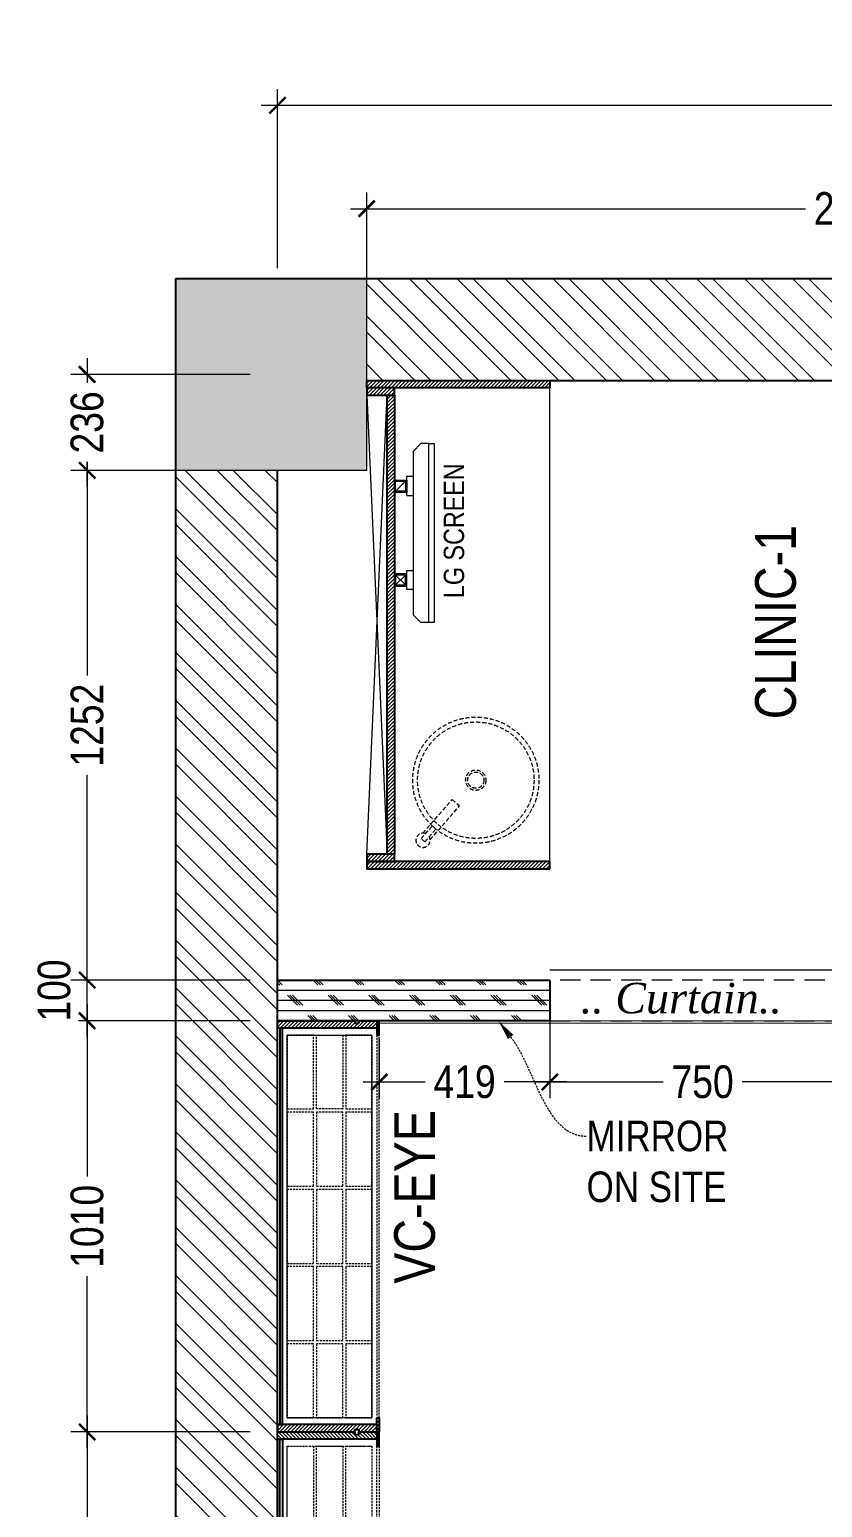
# Model space of a CAD drawing. Extents: x 8916 to 22657, y -1037022 to -1027677.
# Drawn here: x 8916 to 10864, y -1031307 to -1027677 of the extents above; entities that cross this region are included whole.
import ezdxf
from ezdxf import colors
from ezdxf.entities.mleader import LeaderData, LeaderLine
from ezdxf.lldxf.tags import DXFTag
from ezdxf.math import Vec2, Vec3

# ---------------------------------------------------------------- set-up
doc = ezdxf.new("R2010")
doc.units = 0
doc.header["$LTSCALE"] = 40
doc.header["$MEASUREMENT"] = 0
doc.header["$PDMODE"] = 3
doc.linetypes.add('a_p6_plan_L18$0$HIDDEN', pattern=[0.375, 0.25, -0.125])
doc.linetypes.add('HIDDEN2', pattern=[0.1875, 0.125, -0.0625])
for name, color, linetype, lineweight in [('Column', 243, 'Continuous', 9), ('Column hatch', 8, 'Continuous', 9), ('curtain', 144, 'Continuous', 9), ('dimensions', 149, 'Continuous', 5), ('Floor-Unit', 1, 'Continuous', 13), ('IM-ANNO-HATCH', 8, 'Continuous', 5), ('LENS_CURTAIN', 5, 'a_p6_plan_L18$0$HIDDEN', 9), ('LENS_HATCH_WALL', 251, 'Continuous', 5), ('LENS_PARTITION', 21, 'Continuous', 25), ('LENS_TEXT', 31, 'HIDDEN2', 5), ('LN-ELEVATION-1', 81, 'Continuous', 25), ('LN-ELEVATION-2', 103, 'Continuous', 20), ('LN-ELEVATION-3', 125, 'a_p6_plan_L18$0$HIDDEN', 18), ('LN-HATCH', 251, 'Continuous', 0), ('LN-TEXT', 255, 'Continuous', 0), ('Mirror', 4, 'Continuous', 15), ('TV', 3, 'Continuous', 18)]:
    doc.layers.add(name, color=color, linetype=linetype, lineweight=lineweight)
doc.layers.add('wall', color=5, linetype='Continuous')
doc.styles.get("Standard").update_dxf_attribs({"font": 'ARIALN.TTF'})
tags = doc.linetypes.add('DASHED2', pattern=[0.375, 0.25, -0.125]).pattern_tags.tags
tags[6:7] = [DXFTag(74, 4), DXFTag(75, 0), DXFTag(340, '0'), DXFTag(46, 1.0), DXFTag(50, 0.0), DXFTag(44, 0.0), DXFTag(45, 0.0)]
tags[4:5] = [DXFTag(74, 4), DXFTag(75, 0), DXFTag(340, '0'), DXFTag(46, 1.0), DXFTag(50, 0.0), DXFTag(44, 0.0), DXFTag(45, 0.0)]
doc.linetypes.add('ZIGZAG', pattern='A,0.0001,-0.2,[131,ltypeshp.shx,S=0.2,R=0,X=-0.2,Y=0],-0.4,[131,ltypeshp.shx,S=0.2,R=180,X=0.2,Y=0],-0.2', length=0.8001)
doc.dimstyles.new('Working', dxfattribs={"dimscale": 0.8, "dimtxt": 100, "dimasz": 50, "dimexe": 50, "dimexo": 50, "dimgap": 0, "dimtad": 0, "dimdec": 0, "dimzin": 0, "dimdsep": 46, "dimtxsty": 'Standard', "dimblk": 'ARCHTICK', "dimcen": 0, "dimdle": 50, "dimclrd": 250, "dimclre": 8, "dimclrt": 7, "dimadec": 0, "dimazin": 0, "dimtfac": 1, "dimtdec": 0, "dimtofl": 0, "dimtmove": 1, "dimatfit": 3, "dimfxl": 3, "dimtolj": 1, "dimlwd": 5, "dimlwe": 0, "dimarcsym": 0})
pattern_1 = [(45, (7858054.0837, 3504049.203), (-4.4901280605, 4.4901280605), [])]
pattern_2 = [(45, (7858558.917, 3503823.203), (-4.4901280605, 4.4901280605), [])]

# ---------------------------------------------------------------- blocks, each defined once
blk = doc.blocks.new('sfeqwef')
at = {"layer": 'Column hatch'}
h = blk.add_hatch(color=256, dxfattribs=at)
h.dxf.hatch_style = 1
h.paths.add_polyline_path([(-7983, -2517), (-8233, -2517), (-8233, -3017), (-7983, -3017)])
h.paths.add_polyline_path([(-7574, -469), (-7574, 0), (-8233, 0), (-8233, -469)])
h.paths.add_polyline_path([(-4033, -469), (-4033, 0), (-4683, 0), (-4683, -469)])
h.paths.add_polyline_path([(-471, -469), (0, -469), (0, 0), (-471, 0)])
h.paths.add_polyline_path([(-7983, -7973), (-8233, -7973), (-8233, -8546), (-7983, -8546)])
at = {"layer": 'IM-ANNO-HATCH'}
h = blk.add_hatch(dxfattribs=at)
h.set_pattern_fill('CORK', color=256, scale=200, angle=90)
h.set_pattern_definition([(90, (1028288.73, 9275.388), (-25, 9e-15), []), (225, (1028301.23, 9287.89), (50, -50), [35.355339, -35.355339]), (225, (1028301.23, 9294.14), (50, -50), [35.355339, -35.355339]), (225, (1028301.23, 9300.39), (50, -50), [35.355339, -35.355339])])
h.paths.add_polyline_path([(-1723, -919), (-1823, -919), (-1823, -250), (-1723, -250)])
at = {"layer": 'LENS_HATCH_WALL', "ltscale": 12}
h = blk.add_hatch(dxfattribs=at)
h.set_pattern_fill('ANSI32', color=256, scale=222, style=0)
h.set_pattern_definition([(45, (-26297894.82, 1620009.82), (-58.86663953, 58.86663953), []), (45, (-26297855.57, 1620009.82), (-58.86663953, 58.86663953), [])])
h.paths.add_polyline_path([(0, -12780), (0, -11249), (-250, -11249), (-250, -12530), (-8233, -12530), (-8233, -12780)])
h.paths.add_polyline_path([(-453, -11018), (-453, -10868), (-1823, -10868), (-1823, -11090), (-1673, -11090), (-1673, -11018)])
h.paths.add_polyline_path([(-1673, -11771), (-1673, -11090), (-1823, -11090), (-1823, -11771)])
h.paths.add_polyline_path([(0, -10609), (0, -8548), (-250, -8548), (-250, -10609)])
h.paths.add_polyline_path([(0, -8322), (0, -469), (-250, -469), (-250, -6707), (-250, -8322)])
h.paths.add_polyline_path([(-471, -250), (-471, 0), (-4033, 0), (-4033, -250)])
h.paths.add_polyline_path([(-4683, -250), (-4683, 0), (-7574, 0), (-7574, -250)])
h.paths.add_polyline_path([(-8083, -2517), (-8083, -469), (-8233, -469), (-8233, -2517)])
at = {"layer": 'Column'}
for q in [(-471, 0), (0, -469)]:
    blk.add_line((-471, -469), q, dxfattribs=at)
at = {"layer": 'LENS_CURTAIN', "ltscale": 5}
blk.add_lwpolyline([(-1823, -919), (-1823, -1669), (-1723, -1669), (-1723, -919)], close=True, dxfattribs=at)
at = {"layer": 'LENS_PARTITION'}
blk.add_lwpolyline([(-1723, -919), (-1823, -919), (-1823, -250), (-1723, -250)], close=True, dxfattribs=at)
at = {"layer": 'Mirror', "lineweight": 0}
for points in [[(-1830.8, -3053.3), (-1829, -500)], [(-1824.8, -3053.3), (-1823, -500)]]:
    blk.add_lwpolyline(points, dxfattribs=at)
at = {"layer": 'wall', "color": 1}
for p, q in [((-8233, 0), (0, 0)), ((0, 0), (0, -12780)), ((-4033, -250), (-471, -250)), ((-250, -469), (-250, -6707))]:
    blk.add_line(p, q, dxfattribs=at)
blk = doc.blocks.new('rtf')
at = {"color": 0, "linetype": 'ByBlock', "lineweight": -2}
for p, q in [((16425.3, -172793.1), (16535.3, -172793.1)), ((16535.3, -172793.1), (16535.3, -172817.1)), ((16412.5, -172798.8), (16452.4, -172798.8)), ((16412.5, -172810.8), (16412.5, -172798.8)), ((16412.5, -172810.8), (16452.4, -172810.8)), ((16425.3, -172817.1), (16535.3, -172817.1))]:
    blk.add_line(p, q, dxfattribs=at)
for centre, radius, start, end in [((16412.5, -172805.1), 17.5, 21.0506, 340.9422), ((16444.5, -172804.8), 9.89, 322.6562, 37.3438)]:
    blk.add_arc(centre, radius, start, end, dxfattribs=at)
blk = doc.blocks.new('dsg')
at = {"color": 0, "linetype": 'ByBlock', "lineweight": -2}
for radius in [155, 143, 25, 20]:
    blk.add_circle((11491.5, -171102.6), radius, dxfattribs=at)
blk.add_blockref('rtf', (-5117.5, 1702.9), dxfattribs=at)
blk = doc.blocks.new('CLINIC - CABINET SINK')
at = {"layer": 'LN-HATCH', "ltscale": 0.5}
h = blk.add_hatch(dxfattribs=at)
h.set_pattern_fill('ANSI31', color=256, scale=2)
h.set_pattern_definition([(45, (4052861.5004, 1708016.356), (-4.4901280605, 4.4901280605), [])])
h.paths.add_polyline_path([(-563.4, 157), (564.6, 157), (564.6, 175), (-563.4, 175)])
h.paths.add_polyline_path([(582.6, 225), (600.6, 225), (600.6, -225), (582.6, -225)])
h.paths.add_polyline_path([(564.6, 225), (582.6, 225), (582.6, 157), (564.6, 157)])
h.paths.add_polyline_path([(-581.4, 225), (-599.4, 225), (-599.4, -225), (-581.4, -225)])
h.paths.add_polyline_path([(-581.4, 225), (-563.4, 225), (-563.4, 157), (-581.4, 157)])
at = {"layer": 'LN-ELEVATION-1', "ltscale": 0.5}
for points in [[(-581.4, 225), (-599.4, 225), (-599.4, -225), (-581.4, -225)], [(-581.4, 225), (-563.4, 225), (-563.4, 157), (-581.4, 157)], [(564.6, 225), (582.6, 225), (582.6, 157), (564.6, 157)], [(582.6, 225), (600.6, 225), (600.6, -225), (582.6, -225)], [(-563.4, 157), (564.6, 157), (564.6, 175), (-563.4, 175)]]:
    blk.add_lwpolyline(points, close=True, dxfattribs=at)
at = {"layer": 'LN-ELEVATION-2', "ltscale": 0.5}
blk.add_line((582.6, -225), (-581.4, -225), dxfattribs=at)
at = {"layer": 'LN-HATCH', "ltscale": 0.5}
for p, q in [((564.6, 225), (-563.4, 175)), ((-563.4, 225), (564.6, 175))]:
    blk.add_line(p, q, dxfattribs=at)
at = {"layer": 'LN-ELEVATION-3', "xscale": -1, "rotation": 41.1558274151866}
blk.add_blockref('dsg', (-103569.3, 136346.7), dxfattribs=at)
blk = doc.blocks.new('CLINIC SCREEN')
at = {"layer": 'TV'}
for p, q in [((-103.1, 42.9), (-127.4, 18.6)), ((-127.4, 42.9), (-103.1, 18.6)), ((102.7, 42.9), (127, 18.6))]:
    blk.add_line(p, q, dxfattribs=at)
at = {"layer": 'TV', "ltscale": 12}
for p, q in [((-220, -19.4), (-200.6, 0)), ((200.6, 0), (-200.6, 0)), ((-138.5, 0), (-138.5, 15.5)), ((-138.5, 15.5), (-92, 15.5)), ((-92, 15.5), (-92, 0)), ((92, 15.5), (92, 0)), ((92, 15.5), (138.5, 15.5)), ((138.5, 0), (138.5, 15.5)), ((220, -19.4), (200.6, 0)), ((-220, -38.8), (-220, -19.4)), ((220, -38.8), (220, -19.4))]:
    blk.add_line(p, q, dxfattribs=at)
at = {"layer": 'TV'}
for points in [[(-130.4, 15.5), (-100.1, 15.5), (-100.1, 45.9), (-130.4, 45.9)], [(-127.4, 18.6), (-103.1, 18.6), (-103.1, 42.9), (-127.4, 42.9)], [(130, 15.5), (99.7, 15.5), (99.7, 45.9), (130, 45.9)], [(127, 18.6), (102.7, 18.6), (102.7, 42.9), (127, 42.9)]]:
    blk.add_lwpolyline(points, close=True, dxfattribs=at)
at = {"layer": 'TV', "ltscale": 12}
blk.add_lwpolyline([(-220, -51.7), (-220, -38.8), (220, -38.8), (220, -51.7)], close=True, dxfattribs=at)
at = {"layer": 'Floor-Unit', "color": 0}
blk.add_text('LG SCREEN', height=50, dxfattribs=at).set_placement((-159.9, -125.4))
blk = doc.blocks.new('12MM VC PLAN')
at = {"layer": 'LN-HATCH', "ltscale": 0.5}
h = blk.add_hatch(dxfattribs=at)
h.set_pattern_fill('ANSI31', color=256, scale=2)
h.set_pattern_definition([(45, (3760859.753, 1795248.936), (-4.490128061, 4.490128061), [])])
h.paths.add_polyline_path([(-1200, 250), (-1200, 60), (-1194, 60), (-1194, 50), (-1200, 50), (-1200, 6), (-1182, 6), (-1182, 250)])
h = blk.add_hatch(dxfattribs=at)
h.set_pattern_fill('ANSI31', color=256, scale=2)
h.set_pattern_definition(pattern_1)
h.paths.add_polyline_path([(0, 250), (0, 60), (-6, 60), (-6, 50), (0, 50), (0, 6), (-18, 6), (-18, 250)])
h = blk.add_hatch(dxfattribs=at)
h.set_pattern_fill('ANSI31', color=256, scale=2)
h.set_pattern_definition([(45, (7858047.0837, 3504049.203), (-4.4901280605, 4.4901280605), [])])
h.paths.add_polyline_path([(-1165, 6), (-1165, 0), (-1200, 0), (-1200, 6)])
h = blk.add_hatch(dxfattribs=at)
h.set_pattern_fill('ANSI31', color=256, scale=2)
h.set_pattern_definition(pattern_1)
h.paths.add_polyline_path([(-28, 6), (-28, 0), (0, 0), (0, 6)])
at = {"layer": 'LN-ELEVATION-1', "ltscale": 0.5}
for points in [[(-1200, 250), (-1200, 60), (-1194, 60), (-1194, 50), (-1200, 50), (-1200, 6), (-1182, 6), (-1182, 250)], [(-18, 238), (-1182, 238), (-1182, 244), (-18, 244)], [(0, 250), (0, 60), (-6, 60), (-6, 50), (0, 50), (0, 6), (-18, 6), (-18, 250)], [(-1165, 6), (-1165, 0), (-1200, 0), (-1200, 6)], [(-35, 6), (-35, 0), (0, 0), (0, 6)]]:
    blk.add_lwpolyline(points, close=True, dxfattribs=at)
at = {"layer": 'LN-ELEVATION-3', "ltscale": 0.5}
for p, q in [((-1182, 250), (-18, 250)), ((-1165, 6), (-35, 6)), ((-35, 0), (-1165, 0))]:
    blk.add_line(p, q, dxfattribs=at)
for points in [[(-1165, 226), (-35, 226), (-35, 18), (-1165, 18)], [(-1165, 226), (-983.3, 226), (-983.3, 162), (-1165, 162)], [(-975.3, 226), (-793.7, 226), (-793.7, 162), (-975.3, 162)], [(-785.7, 226), (-604, 226), (-604, 162), (-785.7, 162)], [(-596, 226), (-414.3, 226), (-414.3, 162), (-596, 162)], [(-406.3, 226), (-224.7, 226), (-224.7, 162), (-406.3, 162)], [(-216.7, 226), (-35, 226), (-35, 162), (-216.7, 162)], [(-1165, 90), (-983.3, 90), (-983.3, 154), (-1165, 154)], [(-975.3, 154), (-793.7, 154), (-793.7, 90), (-975.3, 90)], [(-785.7, 154), (-604, 154), (-604, 90), (-785.7, 90)], [(-596, 154), (-414.3, 154), (-414.3, 90), (-596, 90)], [(-406.3, 154), (-224.7, 154), (-224.7, 90), (-406.3, 90)], [(-216.7, 154), (-35, 154), (-35, 90), (-216.7, 90)], [(-1165, 82), (-983.3, 82), (-983.3, 18), (-1165, 18)], [(-975.3, 82), (-793.7, 82), (-793.7, 18), (-975.3, 18)], [(-785.7, 82), (-604, 82), (-604, 18), (-785.7, 18)], [(-596, 82), (-414.3, 82), (-414.3, 18), (-596, 18)], [(-406.3, 82), (-224.7, 82), (-224.7, 18), (-406.3, 18)], [(-216.7, 82), (-35, 82), (-35, 18), (-216.7, 18)]]:
    blk.add_lwpolyline(points, close=True, dxfattribs=at)
blk = doc.blocks.new('1010MM VC PLAN')
at = {"layer": 'LN-HATCH', "ltscale": 0.5}
h = blk.add_hatch(dxfattribs=at)
h.set_pattern_fill('ANSI31', color=256, scale=2)
h.set_pattern_definition([(45, (3761554.586, 1795022.936), (-4.490128061, 4.490128061), [])])
h.paths.add_polyline_path([(-505.2, 24), (-505.2, -166), (-499.2, -166), (-499.2, -176), (-505.2, -176), (-505.2, -220), (-487.2, -220), (-487.2, 24)])
h = blk.add_hatch(dxfattribs=at)
h.set_pattern_fill('ANSI31', color=256, scale=2)
h.set_pattern_definition(pattern_2)
h.paths.add_polyline_path([(504.8, 24), (504.8, -166), (498.8, -166), (498.8, -176), (504.8, -176), (504.8, -220), (486.8, -220), (486.8, 24)])
h = blk.add_hatch(dxfattribs=at)
h.set_pattern_fill('ANSI31', color=256, scale=2)
h.set_pattern_definition([(45, (7858741.917, 3503823.203), (-4.4901280605, 4.4901280605), [])])
h.paths.add_polyline_path([(-470.2, -220), (-470.2, -226), (-505.2, -226), (-505.2, -220)])
h = blk.add_hatch(dxfattribs=at)
h.set_pattern_fill('ANSI31', color=256, scale=2)
h.set_pattern_definition(pattern_2)
h.paths.add_polyline_path([(476.8, -220), (476.8, -226), (511.8, -226), (511.8, -220)])
at = {"layer": 'LN-ELEVATION-1', "ltscale": 0.5}
for points in [[(-505.2, 24), (-505.2, -166), (-499.2, -166), (-499.2, -176), (-505.2, -176), (-505.2, -220), (-487.2, -220), (-487.2, 24)], [(486.8, 12), (-487.2, 12), (-487.2, 18), (486.8, 18)], [(504.8, 24), (504.8, -166), (498.8, -166), (498.8, -176), (504.8, -176), (504.8, -220), (486.8, -220), (486.8, 24)], [(-470.2, -220), (-470.2, -226), (-505.2, -226), (-505.2, -220)], [(469.8, -220), (469.8, -226), (504.8, -226), (504.8, -220)]]:
    blk.add_lwpolyline(points, close=True, dxfattribs=at)
at = {"layer": 'LN-ELEVATION-2', "ltscale": 0.5}
blk.add_lwpolyline([(470.2, 0), (-470.2, 0), (-470.2, -208), (470.2, -208)], close=True, dxfattribs=at)
at = {"layer": 'LN-ELEVATION-3', "ltscale": 0.5}
for p, q in [((-487.2, 24), (486.8, 24)), ((-470.2, -220), (469.8, -220)), ((469.8, -226), (-470.2, -226))]:
    blk.add_line(p, q, dxfattribs=at)
for points in [[(-470.2, 0), (-288.5, 0), (-288.5, -64), (-470.2, -64)], [(-280.5, 0), (-98.8, 0), (-98.8, -64), (-280.5, -64)], [(-90.8, 0), (90.8, 0), (90.8, -64), (-90.8, -64)], [(98.8, 0), (280.5, 0), (280.5, -64), (98.8, -64)], [(288.5, 0), (470.2, 0), (470.2, -64), (288.5, -64)], [(-470.2, -136), (-288.5, -136), (-288.5, -72), (-470.2, -72)], [(-280.5, -72), (-98.8, -72), (-98.8, -136), (-280.5, -136)], [(-90.8, -72), (90.8, -72), (90.8, -136), (-90.8, -136)], [(98.8, -72), (280.5, -72), (280.5, -136), (98.8, -136)], [(288.5, -72), (470.2, -72), (470.2, -136), (288.5, -136)], [(-470.2, -144), (-288.5, -144), (-288.5, -208), (-470.2, -208)], [(-280.5, -144), (-98.8, -144), (-98.8, -208), (-280.5, -208)], [(-90.8, -144), (90.8, -144), (90.8, -208), (-90.8, -208)], [(98.8, -144), (280.5, -144), (280.5, -208), (98.8, -208)], [(288.5, -144), (470.2, -144), (470.2, -208), (288.5, -208)]]:
    blk.add_lwpolyline(points, close=True, dxfattribs=at)
blk = doc.blocks.new('_ArchTick')
at = {"const_width": 0.15}
blk.add_lwpolyline([(-0.5, -0.5), (0.5, 0.5)], dxfattribs=at)
blk = doc.blocks.new('*D34')
at = {"layer": 'Defpoints', "color": 0, "ltscale": 50, "transparency": 16777216}
for p in [(12144.4, -1028117), (9744.4, -1028538.7), (12144.4, -1028538.7)]:
    blk.add_point(p, dxfattribs=at)
at = {"layer": 'dimensions', "color": 8, "linetype": 'DASHED2', "lineweight": 0, "ltscale": 50, "transparency": 16777216}
for p, q in [((9744.4, -1028498.7), (9744.4, -1028077)), ((12144.4, -1028498.7), (12144.4, -1028077))]:
    blk.add_line(p, q, dxfattribs=at)
at = {"layer": 'dimensions', "color": 250, "linetype": 'DASHED2', "lineweight": 5, "ltscale": 50, "transparency": 16777216}
for p, q in [((9704.4, -1028117), (10846, -1028117)), ((12184.4, -1028117), (11042.8, -1028117))]:
    blk.add_line(p, q, dxfattribs=at)
at = {"layer": 'dimensions', "color": 250, "lineweight": 5, "ltscale": 50, "transparency": 16777216, "xscale": 40, "yscale": 40, "zscale": 40, "rotation": 180}
blk.add_blockref('_ArchTick', (9744.4, -1028117), dxfattribs=at)
at = {"layer": 'dimensions', "color": 250, "lineweight": 5, "ltscale": 50, "transparency": 16777216, "xscale": 40, "yscale": 40, "zscale": 40}
blk.add_blockref('_ArchTick', (12144.4, -1028117), dxfattribs=at)
at = {"layer": 'dimensions', "color": 7, "ltscale": 50, "transparency": 16777216, "insert": (10944.4, -1028117), "char_height": 80, "attachment_point": 5, "bg_fill": 3, "box_fill_scale": 1.25, "bg_fill_color": 9, "bg_fill_true_color": 13158600, "bg_fill_transparency": 0}
blk.add_mtext('\\A1;2400', dxfattribs=at)
blk = doc.blocks.new('*D52')
at = {"layer": 'Defpoints', "color": 0, "ltscale": 50, "transparency": 16777216}
for p in [(9057.8, -1031121.7), (9525.4, -1031121.7), (9525.4, -1032321.7)]:
    blk.add_point(p, dxfattribs=at)
at = {"layer": 'dimensions', "color": 250, "linetype": 'DASHED2', "lineweight": 5, "ltscale": 50, "transparency": 16777216}
for p, q in [((9057.8, -1031081.7), (9057.8, -1031627)), ((9057.8, -1032361.7), (9057.8, -1031816.5))]:
    blk.add_line(p, q, dxfattribs=at)
at = {"layer": 'dimensions', "color": 8, "linetype": 'DASHED2', "lineweight": 0, "ltscale": 50, "transparency": 16777216}
for p, q in [((9457.8, -1031121.7), (9017.8, -1031121.7)), ((9457.8, -1032321.7), (9017.8, -1032321.7))]:
    blk.add_line(p, q, dxfattribs=at)
at = {"layer": 'dimensions', "color": 250, "lineweight": 5, "ltscale": 50, "transparency": 16777216, "xscale": 40, "yscale": 40, "zscale": 40}
for p, rotation in [((9057.8, -1031121.7), 90), ((9057.8, -1032321.7), 270)]:
    blk.add_blockref('_ArchTick', p, dxfattribs=dict(at, rotation=rotation))
at = {"layer": 'dimensions', "color": 7, "ltscale": 50, "transparency": 16777216, "insert": (9057.8, -1031721.7), "char_height": 80, "attachment_point": 5, "rotation": 90, "bg_fill": 3, "box_fill_scale": 1.25, "bg_fill_color": 9, "bg_fill_true_color": 13158600, "bg_fill_transparency": 0}
blk.add_mtext('\\A1;1200', dxfattribs=at)
blk = doc.blocks.new('*D53')
at = {"layer": 'Defpoints', "color": 0, "ltscale": 50, "transparency": 16777216}
for p in [(9057.8, -1030111.7), (9525.4, -1030111.7), (9525.4, -1031121.7)]:
    blk.add_point(p, dxfattribs=at)
at = {"layer": 'dimensions', "color": 250, "linetype": 'DASHED2', "lineweight": 5, "ltscale": 50, "transparency": 16777216}
for p, q in [((9057.8, -1030071.7), (9057.8, -1030522)), ((9057.8, -1031161.7), (9057.8, -1030711.5))]:
    blk.add_line(p, q, dxfattribs=at)
at = {"layer": 'dimensions', "color": 8, "linetype": 'DASHED2', "lineweight": 0, "ltscale": 50, "transparency": 16777216}
for p, q in [((9457.8, -1030111.7), (9017.8, -1030111.7)), ((9457.8, -1031121.7), (9017.8, -1031121.7))]:
    blk.add_line(p, q, dxfattribs=at)
at = {"layer": 'dimensions', "color": 250, "lineweight": 5, "ltscale": 50, "transparency": 16777216, "xscale": 40, "yscale": 40, "zscale": 40}
for p, rotation in [((9057.8, -1030111.7), 90), ((9057.8, -1031121.7), 270)]:
    blk.add_blockref('_ArchTick', p, dxfattribs=dict(at, rotation=rotation))
at = {"layer": 'dimensions', "color": 7, "ltscale": 50, "transparency": 16777216, "insert": (9057.8, -1030616.7), "char_height": 80, "attachment_point": 5, "rotation": 90, "bg_fill": 3, "box_fill_scale": 1.25, "bg_fill_color": 9, "bg_fill_true_color": 13158600, "bg_fill_transparency": 0}
blk.add_mtext('\\A1;1010', dxfattribs=at)
blk = doc.blocks.new('*D54')
at = {"layer": 'Defpoints', "color": 0, "ltscale": 50, "transparency": 16777216}
for p in [(9057.8, -1030011.7), (9525.4, -1030011.7), (9525.4, -1030111.7)]:
    blk.add_point(p, dxfattribs=at)
at = {"layer": 'dimensions', "color": 250, "linetype": 'DASHED2', "lineweight": 5, "ltscale": 50, "transparency": 16777216}
blk.add_line((9057.8, -1030151.7), (9057.8, -1029971.7), dxfattribs=at)
at = {"layer": 'dimensions', "color": 8, "linetype": 'DASHED2', "lineweight": 0, "ltscale": 50, "transparency": 16777216}
for p, q in [((9457.8, -1030011.7), (9017.8, -1030011.7)), ((9457.8, -1030111.7), (9017.8, -1030111.7))]:
    blk.add_line(p, q, dxfattribs=at)
at = {"layer": 'dimensions', "color": 7, "ltscale": 50, "transparency": 16777216, "insert": (8976.9, -1030037.5), "char_height": 80, "attachment_point": 5, "rotation": 90, "bg_fill": 3, "box_fill_scale": 1.25, "bg_fill_color": 9, "bg_fill_true_color": 13158600, "bg_fill_transparency": 0}
blk.add_mtext('\\A1;100', dxfattribs=at)
at = {"layer": 'dimensions', "color": 250, "lineweight": 5, "ltscale": 50, "transparency": 16777216, "xscale": 40, "yscale": 40, "zscale": 40}
for p, rotation in [((9057.8, -1030011.7), 90), ((9057.8, -1030111.7), 270)]:
    blk.add_blockref('_ArchTick', p, dxfattribs=dict(at, rotation=rotation))
blk = doc.blocks.new('*D55')
at = {"layer": 'Defpoints', "color": 0, "ltscale": 50, "transparency": 16777216}
for p in [(9057.8, -1028759.7), (9525.4, -1028759.7), (9525.4, -1030011.7)]:
    blk.add_point(p, dxfattribs=at)
at = {"layer": 'dimensions', "color": 250, "linetype": 'DASHED2', "lineweight": 5, "ltscale": 50, "transparency": 16777216}
for p, q in [((9057.8, -1028719.7), (9057.8, -1029291.1)), ((9057.8, -1030051.7), (9057.8, -1029480.3))]:
    blk.add_line(p, q, dxfattribs=at)
at = {"layer": 'dimensions', "color": 8, "linetype": 'DASHED2', "lineweight": 0, "ltscale": 50, "transparency": 16777216}
for p, q in [((9457.8, -1028759.7), (9017.8, -1028759.7)), ((9457.8, -1030011.7), (9017.8, -1030011.7))]:
    blk.add_line(p, q, dxfattribs=at)
at = {"layer": 'dimensions', "color": 250, "lineweight": 5, "ltscale": 50, "transparency": 16777216, "xscale": 40, "yscale": 40, "zscale": 40}
for p, rotation in [((9057.8, -1028759.7), 90), ((9057.8, -1030011.7), 270)]:
    blk.add_blockref('_ArchTick', p, dxfattribs=dict(at, rotation=rotation))
at = {"layer": 'dimensions', "color": 7, "ltscale": 50, "transparency": 16777216, "insert": (9057.8, -1029385.7), "char_height": 80, "attachment_point": 5, "rotation": 90, "bg_fill": 3, "box_fill_scale": 1.25, "bg_fill_color": 9, "bg_fill_true_color": 13158600, "bg_fill_transparency": 0}
blk.add_mtext('\\A1;1252', dxfattribs=at)
blk = doc.blocks.new('*D56')
at = {"layer": 'Defpoints', "color": 0, "ltscale": 50, "transparency": 16777216}
for p in [(9057.8, -1028524.2), (9744.4, -1028524.2), (9525.4, -1028759.7)]:
    blk.add_point(p, dxfattribs=at)
at = {"layer": 'dimensions', "color": 250, "linetype": 'DASHED2', "lineweight": 5, "ltscale": 50, "transparency": 16777216}
for p, q in [((9057.8, -1028484.2), (9057.8, -1028569)), ((9057.8, -1028799.7), (9057.8, -1028715))]:
    blk.add_line(p, q, dxfattribs=at)
at = {"layer": 'dimensions', "color": 8, "linetype": 'DASHED2', "lineweight": 0, "ltscale": 50, "transparency": 16777216}
for p, q in [((9457.8, -1028524.2), (9017.8, -1028524.2)), ((9457.8, -1028759.7), (9017.8, -1028759.7))]:
    blk.add_line(p, q, dxfattribs=at)
at = {"layer": 'dimensions', "color": 250, "lineweight": 5, "ltscale": 50, "transparency": 16777216, "xscale": 40, "yscale": 40, "zscale": 40}
for p, rotation in [((9057.8, -1028524.2), 90), ((9057.8, -1028759.7), 270)]:
    blk.add_blockref('_ArchTick', p, dxfattribs=dict(at, rotation=rotation))
at = {"layer": 'dimensions', "color": 7, "ltscale": 50, "transparency": 16777216, "insert": (9057.8, -1028642), "char_height": 80, "attachment_point": 5, "rotation": 90, "bg_fill": 3, "box_fill_scale": 1.25, "bg_fill_color": 9, "bg_fill_true_color": 13158600, "bg_fill_transparency": 0}
blk.add_mtext('\\A1;236', dxfattribs=at)
blk = doc.blocks.new('*D79')
at = {"layer": 'Defpoints', "color": 0, "ltscale": 50, "transparency": 16777216}
for p in [(10194.4, -1030011.7), (10944.4, -1030061.7), (10194.4, -1030262.1)]:
    blk.add_point(p, dxfattribs=at)
at = {"layer": 'dimensions', "color": 8, "linetype": 'DASHED2', "lineweight": 0, "ltscale": 50, "transparency": 16777216}
for p, q in [((10194.4, -1030051.7), (10194.4, -1030302.1)), ((10944.4, -1030101.7), (10944.4, -1030302.1))]:
    blk.add_line(p, q, dxfattribs=at)
at = {"layer": 'dimensions', "color": 250, "linetype": 'DASHED2', "lineweight": 5, "ltscale": 50, "transparency": 16777216}
for p, q in [((10154.4, -1030262.1), (10497.3, -1030262.1)), ((10984.4, -1030262.1), (10641.5, -1030262.1))]:
    blk.add_line(p, q, dxfattribs=at)
at = {"layer": 'dimensions', "color": 250, "lineweight": 5, "ltscale": 50, "transparency": 16777216, "xscale": 40, "yscale": 40, "zscale": 40, "rotation": 180}
blk.add_blockref('_ArchTick', (10194.4, -1030262.1), dxfattribs=at)
at = {"layer": 'dimensions', "color": 250, "lineweight": 5, "ltscale": 50, "transparency": 16777216, "xscale": 40, "yscale": 40, "zscale": 40}
blk.add_blockref('_ArchTick', (10944.4, -1030262.1), dxfattribs=at)
at = {"layer": 'dimensions', "color": 7, "ltscale": 50, "transparency": 16777216, "insert": (10569.4, -1030262.1), "char_height": 80, "attachment_point": 5, "bg_fill": 3, "box_fill_scale": 1.25, "bg_fill_color": 9, "bg_fill_true_color": 13158600, "bg_fill_transparency": 0}
blk.add_mtext('\\A1;750', dxfattribs=at)
blk = doc.blocks.new('*D80')
at = {"layer": 'Defpoints', "color": 0, "ltscale": 50, "transparency": 16777216}
for p in [(10194.4, -1030011.7), (9775.4, -1030117.7), (9775.4, -1030262.1)]:
    blk.add_point(p, dxfattribs=at)
at = {"layer": 'dimensions', "color": 8, "linetype": 'DASHED2', "lineweight": 0, "ltscale": 50, "transparency": 16777216}
for p, q in [((10194.4, -1030051.7), (10194.4, -1030302.1)), ((9775.4, -1030157.7), (9775.4, -1030302.1))]:
    blk.add_line(p, q, dxfattribs=at)
at = {"layer": 'dimensions', "color": 250, "linetype": 'DASHED2', "lineweight": 5, "ltscale": 50, "transparency": 16777216}
for p, q in [((9735.4, -1030262.1), (9911, -1030262.1)), ((10234.4, -1030262.1), (10058.7, -1030262.1))]:
    blk.add_line(p, q, dxfattribs=at)
at = {"layer": 'dimensions', "color": 250, "lineweight": 5, "ltscale": 50, "transparency": 16777216, "xscale": 40, "yscale": 40, "zscale": 40, "rotation": 180}
blk.add_blockref('_ArchTick', (9775.4, -1030262.1), dxfattribs=at)
at = {"layer": 'dimensions', "color": 250, "lineweight": 5, "ltscale": 50, "transparency": 16777216, "xscale": 40, "yscale": 40, "zscale": 40}
blk.add_blockref('_ArchTick', (10194.4, -1030262.1), dxfattribs=at)
at = {"layer": 'dimensions', "color": 7, "ltscale": 50, "transparency": 16777216, "insert": (9984.9, -1030262.1), "char_height": 80, "attachment_point": 5, "bg_fill": 3, "box_fill_scale": 1.25, "bg_fill_color": 9, "bg_fill_true_color": 13158600, "bg_fill_transparency": 0}
blk.add_mtext('\\A1;419', dxfattribs=at)
blk = doc.blocks.new('*D122')
at = {"layer": 'Defpoints', "color": 0, "ltscale": 50, "transparency": 16777216}
for p in [(9525.4, -1027863.1), (21805.4, -1028538.7), (9525.4, -1028759.7)]:
    blk.add_point(p, dxfattribs=at)
at = {"layer": 'dimensions', "color": 8, "linetype": 'DASHED2', "lineweight": 0, "ltscale": 50, "transparency": 16777216}
for p, q in [((9525.4, -1028263.1), (9525.4, -1027823.1)), ((21805.4, -1028263.1), (21805.4, -1027823.1))]:
    blk.add_line(p, q, dxfattribs=at)
at = {"layer": 'dimensions', "color": 250, "linetype": 'DASHED2', "lineweight": 5, "ltscale": 50, "transparency": 16777216}
for p, q in [((9485.4, -1027863.1), (15314.3, -1027863.1)), ((21845.4, -1027863.1), (16016.5, -1027863.1))]:
    blk.add_line(p, q, dxfattribs=at)
at = {"layer": 'dimensions', "color": 250, "lineweight": 5, "ltscale": 50, "transparency": 16777216, "xscale": 40, "yscale": 40, "zscale": 40, "rotation": 180}
blk.add_blockref('_ArchTick', (9525.4, -1027863.1), dxfattribs=at)
at = {"layer": 'dimensions', "color": 250, "lineweight": 5, "ltscale": 50, "transparency": 16777216, "xscale": 40, "yscale": 40, "zscale": 40}
blk.add_blockref('_ArchTick', (21805.4, -1027863.1), dxfattribs=at)
at = {"layer": 'dimensions', "color": 7, "ltscale": 50, "transparency": 16777216, "insert": (15665.4, -1027863.1), "char_height": 80, "attachment_point": 5, "bg_fill": 3, "box_fill_scale": 1.25, "bg_fill_color": 9, "bg_fill_true_color": 13158600, "bg_fill_transparency": 0}
blk.add_mtext('\\A1;12280 [40\'-3 1/2"]', dxfattribs=at)

msp = doc.modelspace()

# ---------------------------------------------------------------- linework, layer by layer
at = {"layer": 'curtain', "linetype": 'ZIGZAG', "ltscale": 3}
msp.add_lwpolyline([(10194.4, -1029986.7), (10944.4, -1029986.7)], dxfattribs=at)

# ---------------------------------------------------------------- block references
at = {"rotation": 90}
msp.add_blockref('sfeqwef', (9275.4, -1028288.7), dxfattribs=at)
at = {"xscale": -1, "rotation": 90}
msp.add_blockref('CLINIC - CABINET SINK', (9969.4, -1029138.1), dxfattribs=at)
at = {"layer": 'Floor-Unit', "xscale": -1, "rotation": 90}
msp.add_blockref('1010MM VC PLAN', (9549.4, -1030616.9), dxfattribs=at)
at = {"layer": 'Floor-Unit', "ltscale": 0.5, "rotation": 90}
msp.add_blockref('12MM VC PLAN', (9775.4, -1031121.7), dxfattribs=at)
at = {"layer": 'LENS_PARTITION', "rotation": 90}
msp.add_blockref('CLINIC SCREEN', (9858.3, -1028913.7), dxfattribs=at)

# ---------------------------------------------------------------- texts
at = {"layer": 'LENS_TEXT', "linetype": 'Continuous', "ltscale": 3, "insert": (10749.1, -1029132.5), "char_height": 100, "attachment_point": 5, "rotation": 90}
msp.add_mtext_dynamic_manual_height_columns('\\pxqc;CLINIC-1', width=551.363, gutter_width=1, heights=[0], dxfattribs=at)
at = {"layer": 'LENS_TEXT', "linetype": 'Continuous', "ltscale": 3, "insert": (9862.6, -1030635.2), "char_height": 100, "width": 244.677, "attachment_point": 5, "rotation": 90}
msp.add_mtext('\\pxql;VC-EYE', dxfattribs=at)

# ---------------------------------------------------------------- leaders
at = {"layer": 'LENS_TEXT', "color": 1, "linetype": 'Continuous', "ltscale": 3, "true_color": 0xf50000}
ml = msp.add_multileader_mtext('Standard', dxfattribs=at)
ml.set_content('\\pxql,t3;{\\C256;MIRROR ON SITE}', color=1)
ml.set_leader_properties(color=256, linetype='ByLayer', lineweight=-1)
ml.build(insert=Vec2(0, 0))
ml.multileader.update_dxf_attribs({"leader_type": 2, "dogleg_length": 0.36, "arrow_head_size": 50})
ctx = ml.context
ctx.base_point, ctx.char_height, ctx.arrow_head_size, ctx.landing_gap_size, ctx.plane_origin = Vec3(10284.3, -1030395.2), 75, 50, 0.09, Vec3(11900.4, -1031801.8)
notes = []
notes.append((ctx, [(1, (1, 1, 0), (10284, -1030395.2), (1, 0), 0.36, [(1, [(10067.7, -1030111.7)], 0, [])])]))
ctx.mtext.insert, ctx.mtext.width, ctx.mtext.flow_direction = Vec3(10284.4, -1030357.1), 426.998, 5
for ctx, leaders in notes:
    for number, flags, end, landing, length, lines in leaders:
        leader = LeaderData()
        leader.index, (leader.has_last_leader_line, leader.has_dogleg_vector, leader.attachment_direction) = number, flags
        leader.last_leader_point, leader.dogleg_vector, leader.dogleg_length = Vec3(end), Vec3(landing), length
        for number, points, colour, breaks in lines:
            line = LeaderLine()
            line.index, line.vertices, line.color, line.breaks = number, Vec3.list(points), colors.encode_raw_color(colour), breaks
            leader.lines.append(line)
        ctx.leaders.append(leader)

# ---------------------------------------------------------------- next in the draw order: dimensions: what is measured, and where the dimension line sits
at = {"layer": 'dimensions', "ltscale": 50}
for base, p1, p2, picture, middle in [((12144.4, -1028117), (9744.4, -1028538.7), (12144.4, -1028538.7), '*D34', (10944.4, -1028117)), ((10194.4, -1030262.1), (10944.4, -1030061.7), (10194.4, -1030011.7), '*D79', (10569.4, -1030262.1))]:
    dim = msp.add_linear_dim(base=base, p1=p1, p2=p2, dimstyle='Working', override={"dimfxl": 500, "dimfxlon": 1, "dimtfill": 1, "dimarcsym": 1}, dxfattribs=at)
    dim.commit()
    dim.dimension.update_dxf_attribs({"geometry": picture, "text_midpoint": middle})
dim = msp.add_linear_dim(base=(9057.8, -1031121.7), p1=(9525.4, -1032321.7), p2=(9525.4, -1031121.7), angle=90, dimstyle='Working', override={"dimfxl": 500, "dimfxlon": 1, "dimtfill": 1, "dimarcsym": 1}, dxfattribs=at)
dim.commit()
dim.dimension.update_dxf_attribs({"geometry": '*D52', "text_midpoint": (9057.8, -1031721.7)})

# ---------------------------------------------------------------- next in the draw order: texts
at = {"layer": 'LN-TEXT', "insert": (10827.7, -1030018.5, 0.2), "char_height": 75, "width": 621.543, "attachment_point": 3}
msp.add_mtext('\\pxqc,t8;{\\fRomantic|b0|i1|c2|p2;.. Curtain..}', dxfattribs=at)

# ---------------------------------------------------------------- next in the draw order: dimensions: what is measured, and where the dimension line sits
at = {"layer": 'dimensions', "ltscale": 50}
dim = msp.add_linear_dim(base=(9775.4, -1030262.1), p1=(10194.4, -1030011.7), p2=(9775.4, -1030117.7), dimstyle='Working', override={"dimfxl": 500, "dimfxlon": 1, "dimtfill": 1, "dimarcsym": 1}, dxfattribs=at)
dim.commit()
dim.dimension.update_dxf_attribs({"geometry": '*D80', "text_midpoint": (9984.9, -1030262.1)})
dim = msp.add_linear_dim(base=(9057.8, -1030111.7), p1=(9525.4, -1031121.7), p2=(9525.4, -1030111.7), angle=90, dimstyle='Working', override={"dimfxl": 500, "dimfxlon": 1, "dimtfill": 1, "dimarcsym": 1}, dxfattribs=at)
dim.commit()
dim.dimension.update_dxf_attribs({"geometry": '*D53', "text_midpoint": (9057.8, -1030616.7)})

# ---------------------------------------------------------------- next in the draw order: dimensions: what is measured, and where the dimension line sits
dim = msp.add_linear_dim(base=(9057.8, -1030011.7), p1=(9525.4, -1030111.7), p2=(9525.4, -1030011.7), angle=90, dimstyle='Working', override={"dimfxl": 500, "dimfxlon": 1, "dimtfill": 1, "dimarcsym": 1}, dxfattribs=at)
dim.commit()
dim.dimension.update_dxf_attribs({"geometry": '*D54', "text_midpoint": (8976.9, -1030037.5)})

# ---------------------------------------------------------------- next in the draw order: dimensions: what is measured, and where the dimension line sits
dim = msp.add_linear_dim(base=(9057.8, -1028759.7), p1=(9525.4, -1030011.7), p2=(9525.4, -1028759.7), angle=90, dimstyle='Working', override={"dimfxl": 500, "dimfxlon": 1, "dimtfill": 1, "dimarcsym": 1}, dxfattribs=at)
dim.commit()
dim.dimension.update_dxf_attribs({"geometry": '*D55', "text_midpoint": (9057.8, -1029385.7)})

# ---------------------------------------------------------------- next in the draw order: dimensions: what is measured, and where the dimension line sits
dim = msp.add_linear_dim(base=(9057.7837847, -1028524.2289568), p1=(9525.3878577, -1028759.7289568), p2=(9744.3878577, -1028524.2289568), angle=90, dimstyle='Working', override={"dimfxl": 500, "dimfxlon": 1, "dimtfill": 1, "dimarcsym": 1}, dxfattribs=at)
dim.commit()
dim.dimension.update_dxf_attribs({"geometry": '*D56', "text_midpoint": (9057.7837847, -1028641.9789568)})

# ---------------------------------------------------------------- next in the draw order: dimensions: what is measured, and where the dimension line sits
dim = msp.add_linear_dim(base=(9525.4, -1027863.1), p1=(21805.4, -1028538.7), p2=(9525.4, -1028759.7), dimstyle='Working', override={"dimfxl": 500, "dimfxlon": 1, "dimtfill": 1, "dimarcsym": 1}, dxfattribs=at)
dim.commit()
dim.dimension.update_dxf_attribs({"geometry": '*D122', "text_midpoint": (15665.4, -1027863.1)})

doc.saveas('drawing.dxf')
